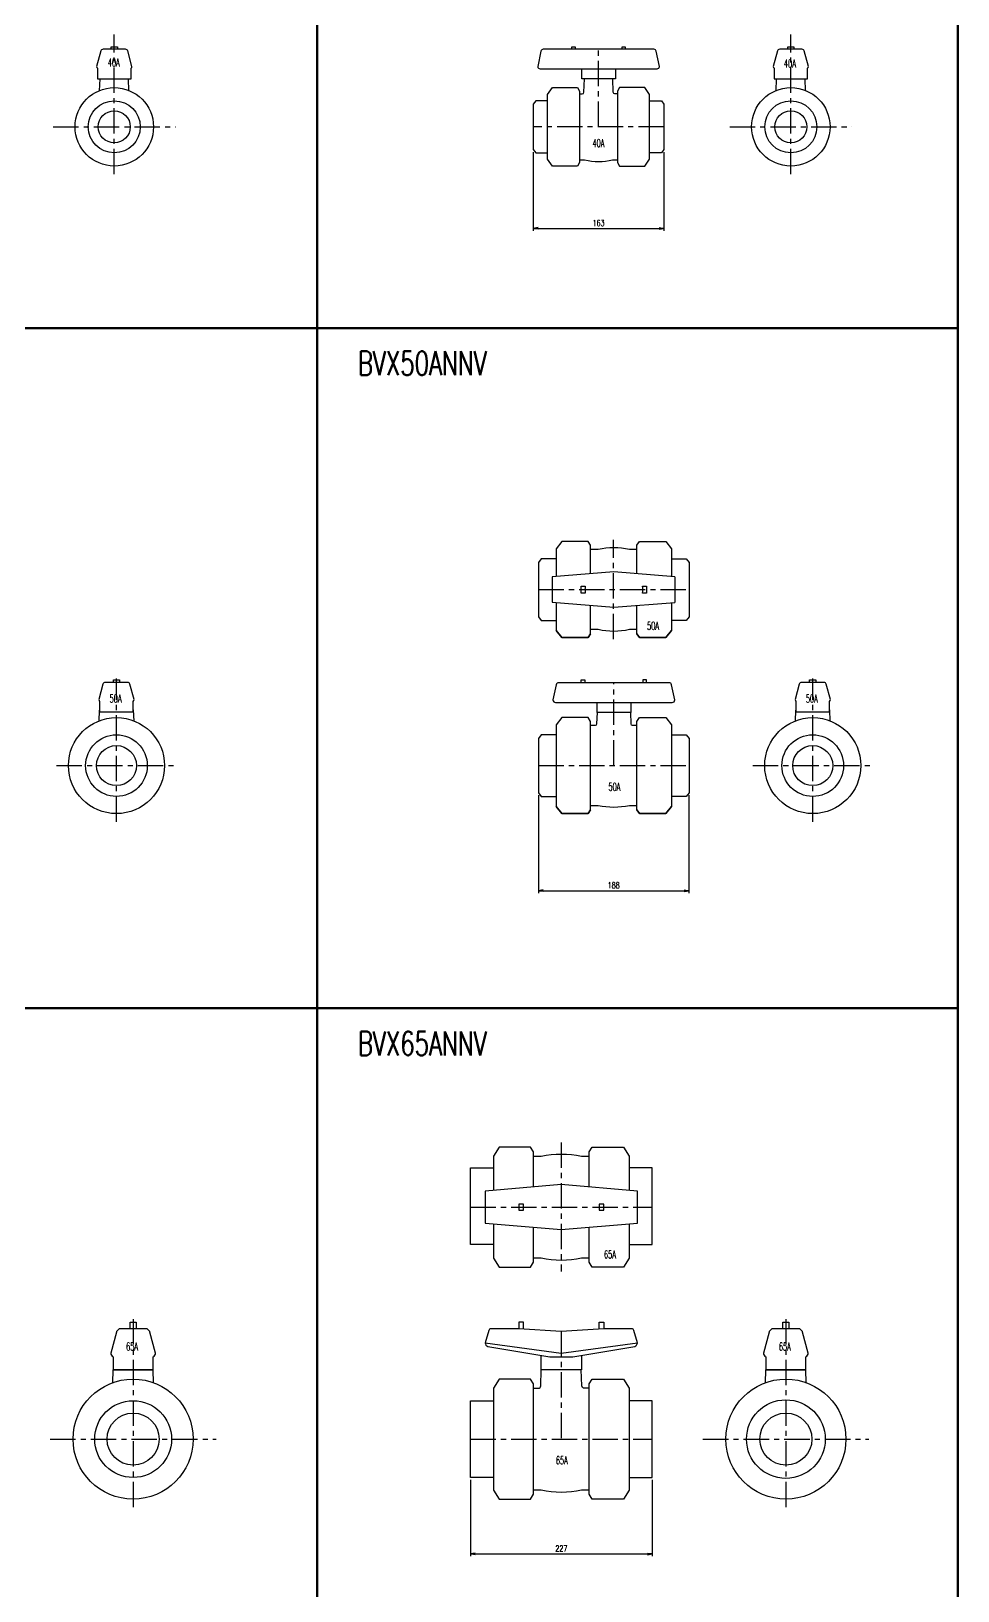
# Model space of a CAD drawing. Header units: millimetres. Extents: x 1711 to 90196, y -23291 to 8516.
# Drawn here: x 3014 to 4171, y -16782 to -14833 of the extents above; entities that cross this region are included whole.
import ezdxf

# ---------------------------------------------------------------- set-up
doc = ezdxf.new("R2010")
doc.units = ezdxf.units.MM
doc.header["$PDMODE"] = 35
doc.linetypes.add('CENTER', pattern=[50.8, 31.75, -6.35, 6.35, -6.35])
for name, color, linetype in [('CEN', 2, 'CENTER'), ('寸法', 2, 'Continuous'), ('配管-CVP', 4, 'Continuous')]:
    doc.layers.add(name, color=color, linetype=linetype)
doc.layers.add('line', color=153, linetype='Continuous', lineweight=50)
doc.styles.add('kpk', font='romans.shx', dxfattribs={"width": 0.7, "bigfont": 'extfont2.shx'})
doc.styles.get("Standard").update_dxf_attribs({"font": 'romans.shx', "bigfont": 'extfont.shx'})
doc.dimstyles.new('KPK-3', dxfattribs={"dimscale": 3, "dimtxt": 2.5, "dimasz": 2, "dimexe": 1, "dimexo": 1, "dimgap": 1, "dimtad": 3, "dimdec": 1, "dimdsep": 46, "dimtxsty": 'kpk', "dimblk": 'OPEN', "dimcen": 2.5, "dimclrd": 2, "dimclre": 2, "dimclrt": 4, "dimadec": 1, "dimazin": 2, "dimtfac": 1, "dimtdec": 1, "dimtmove": 0, "dimatfit": 2, "dimldrblk": 'OPEN', "dimfxl": 0, "dimlwd": -1, "dimlwe": -1, "dimarcsym": 0})

# ---------------------------------------------------------------- blocks, each defined once
blk = doc.blocks.new('_Open')
at = {"color": 0, "linetype": 'ByBlock', "lineweight": -2}
for p, q in [((-1, 0.17), (0, 0)), ((-1, -0.17), (0, 0)), ((0, 0), (-1, 0))]:
    blk.add_line(p, q, dxfattribs=at)
blk = doc.blocks.new('*D3335')
at = {"layer": 'Defpoints', "color": 0, "transparency": 16777216}
for p in [(3640.6, -14980.7), (3803.6, -14980.7), (3803.6, -15079.2)]:
    blk.add_point(p, dxfattribs=at)
at = {"layer": '寸法', "color": 2, "transparency": 16777216}
for p, q in [((3640.6, -14983.7), (3640.6, -15082.2)), ((3803.6, -14983.7), (3803.6, -15082.2)), ((3646.6, -15079.2), (3797.6, -15079.2))]:
    blk.add_line(p, q, dxfattribs=at)
at = {"layer": '寸法', "color": 2, "transparency": 16777216, "xscale": 6, "yscale": 6, "zscale": 6, "rotation": 180}
blk.add_blockref('_Open', (3640.6, -15079.2), dxfattribs=at)
at = {"layer": '寸法', "color": 2, "transparency": 16777216, "xscale": 6, "yscale": 6, "zscale": 6}
blk.add_blockref('_Open', (3803.6, -15079.2), dxfattribs=at)
at = {"layer": '寸法', "color": 4, "transparency": 16777216, "insert": (3722.1, -15072.4), "char_height": 7.5, "attachment_point": 5, "style": 'kpk', "bg_fill": 3, "box_fill_scale": 1.1, "bg_fill_color": 256, "bg_fill_true_color": 13158600, "bg_fill_transparency": 0}
blk.add_mtext('163', dxfattribs=at)
blk = doc.blocks.new('*D3336')
at = {"layer": 'Defpoints', "color": 0, "transparency": 16777216}
for p in [(3647, -15784.5), (3835, -15784.5), (3835, -15906.9)]:
    blk.add_point(p, dxfattribs=at)
at = {"layer": '寸法', "color": 2, "transparency": 16777216}
for p, q in [((3647, -15787.5), (3647, -15909.9)), ((3835, -15787.5), (3835, -15909.9)), ((3653, -15906.9), (3829, -15906.9))]:
    blk.add_line(p, q, dxfattribs=at)
at = {"layer": '寸法', "color": 2, "transparency": 16777216, "xscale": 6, "yscale": 6, "zscale": 6, "rotation": 180}
blk.add_blockref('_Open', (3647, -15906.9), dxfattribs=at)
at = {"layer": '寸法', "color": 2, "transparency": 16777216, "xscale": 6, "yscale": 6, "zscale": 6}
blk.add_blockref('_Open', (3835, -15906.9), dxfattribs=at)
at = {"layer": '寸法', "color": 4, "transparency": 16777216, "insert": (3741, -15900.1), "char_height": 7.5, "attachment_point": 5, "style": 'kpk', "bg_fill": 3, "box_fill_scale": 1.1, "bg_fill_color": 256, "bg_fill_true_color": 13158600, "bg_fill_transparency": 0}
blk.add_mtext('188', dxfattribs=at)
blk = doc.blocks.new('*D3337')
at = {"layer": 'Defpoints', "color": 0, "transparency": 16777216}
for p in [(3562.1, -16640.2), (3789.1, -16640.2), (3789.1, -16735.7)]:
    blk.add_point(p, dxfattribs=at)
at = {"layer": '寸法', "color": 2, "transparency": 16777216}
for p, q in [((3562.1, -16643.2), (3562.1, -16738.7)), ((3789.1, -16643.2), (3789.1, -16738.7)), ((3568.1, -16735.7), (3783.1, -16735.7))]:
    blk.add_line(p, q, dxfattribs=at)
at = {"layer": '寸法', "color": 2, "transparency": 16777216, "xscale": 6, "yscale": 6, "zscale": 6, "rotation": 180}
blk.add_blockref('_Open', (3562.1, -16735.7), dxfattribs=at)
at = {"layer": '寸法', "color": 2, "transparency": 16777216, "xscale": 6, "yscale": 6, "zscale": 6}
blk.add_blockref('_Open', (3789.1, -16735.7), dxfattribs=at)
at = {"layer": '寸法', "color": 4, "transparency": 16777216, "insert": (3675.6, -16728.9), "char_height": 7.5, "attachment_point": 5, "style": 'kpk', "bg_fill": 3, "box_fill_scale": 1.1, "bg_fill_color": 256, "bg_fill_true_color": 13158600, "bg_fill_transparency": 0}
blk.add_mtext('227', dxfattribs=at)
blk = doc.blocks.new('A$Cd67566da')
at = {"layer": 'line'}
for p, q in [((1660, -100), (1660, -6710)), ((0, -3510), (2460, -3510)), ((0, -4360), (2460, -4360))]:
    blk.add_line(p, q, dxfattribs=at)
blk.add_lwpolyline([(0, 0), (2460, 0), (2460, -6710), (0, -6710), (0, 0), (60, -160)], dxfattribs=at)
at = {"layer": 'line', "char_height": 30, "attachment_point": 4}
for s, insert in [('{\\W0.7;BVX50ANNV}', (1710.7, -3554.1)), ('{\\W0.7;BVX65ANNV}', (1710.7, -4404.1))]:
    blk.add_mtext(s, dxfattribs=dict(at, insert=insert))

msp = doc.modelspace()

# ---------------------------------------------------------------- linework, layer by layer
at = {"layer": 'CEN'}
for p, q in [((3117.2865, -15011.4998), (3117.2865, -14836.8998)), ((3962.1968, -15011.4998), (3962.1968, -14836.8998)), ((3722.0787, -14952.1977), (3722.0787, -14855.1977)), ((3040.9665, -14952.1977), (3193.6065, -14952.1977)), ((3803.5787, -14952.1977), (3640.5787, -14952.1977)), ((3885.8768, -14952.1977), (4038.5168, -14952.1977)), ((3740.6324, -15592.5459), (3740.6324, -15468.3459)), ((3647.0476, -15530.4459), (3835.0476, -15530.4459)), ((3120.0261, -15820.7556), (3120.0261, -15641.5818)), ((3741.0476, -15750.4889), (3741.0476, -15646.9889)), ((3989.5849, -15820.7556), (3989.5849, -15641.5818)), ((3045.1461, -15750.4889), (3194.9061, -15750.4889)), ((3647.0476, -15750.4889), (3835.0476, -15750.4889)), ((3914.7049, -15750.4889), (4064.4649, -15750.4889)), ((3675.5693, -16221.5269), (3675.5693, -16382.8869)), ((3562.0693, -16302.2069), (3789.0693, -16302.2069)), ((3140.8237, -16442.2399), (3140.8237, -16677.533)), ((3956.0059, -16442.2399), (3956.0059, -16677.533)), ((3675.5693, -16457.7403), (3675.5693, -16592.2069)), ((3037.2237, -16592.2069), (3244.4237, -16592.2069)), ((3562.0693, -16592.2069), (3789.0693, -16592.2069)), ((3852.4059, -16592.2069), (4059.6059, -16592.2069))]:
    msp.add_line(p, q, dxfattribs=at)
at = {"layer": '配管-CVP', "color": 0, "linetype": 'ByBlock'}
for p, q in [((3099.0315, -14907.1194), (3099.5521, -14892.1977)), ((3135.5415, -14907.1194), (3135.0209, -14892.1977)), ((3943.9418, -14907.1194), (3944.4624, -14892.1977)), ((3980.4518, -14907.1194), (3979.9311, -14892.1977)), ((3098.5458, -15694.7662), (3099.0261, -15681.015)), ((3141.0261, -15681.0054), (3141.5066, -15694.7662)), ((3968.1046, -15694.7662), (3968.5849, -15681.015)), ((4010.5849, -15681.0054), (4011.0654, -15694.7662)), ((3675.5693, -16457.7403), (3622.5693, -16454.2069)), ((3728.5693, -16454.2069), (3675.5693, -16457.7403)), ((3763.3053, -16454.2069), (3728.5693, -16454.2069)), ((3770.5693, -16471.7403), (3766.1902, -16456.3842)), ((3580.5693, -16471.7403), (3675.5693, -16484.7403)), ((3675.5693, -16484.7403), (3770.5693, -16471.7403)), ((3115.283, -16521.6897), (3115.8237, -16505.7403)), ((3930.4652, -16521.6897), (3931.0059, -16505.7403))]:
    msp.add_line(p, q, dxfattribs=at)
for points in [[(3113.3865, -14855.1977), (3113.3865, -14852.1977), (3121.1865, -14852.1977), (3121.1865, -14855.1977)], [(3688.6787, -14855.1977), (3688.6787, -14852.1977), (3692.6787, -14852.1977), (3692.6787, -14855.1977)], [(3751.4787, -14855.1977), (3751.4787, -14852.1977), (3755.4787, -14852.1977), (3755.4787, -14855.1977)], [(3958.2968, -14855.1977), (3958.2968, -14852.1977), (3966.0968, -14852.1977), (3966.0968, -14855.1977)], [(3743.0787, -14879.6977), (3743.0787, -14892.1977), (3701.0787, -14892.1977), (3701.0787, -14879.6977)], [(3658.3552, -14919.6977), (3643.5638, -14919.6977), (3640.5787, -14923.6977), (3640.5787, -14980.6977), (3643.5638, -14984.6977), (3658.3552, -14984.6977)], [(3785.8023, -14919.6977), (3800.5937, -14919.6977), (3803.5787, -14923.6977), (3803.5787, -14980.6977), (3800.5937, -14984.6977), (3785.8023, -14984.6977)], [(3712.0264, -15510.7902), (3712.0264, -15475.1889), (3709.0264, -15470.4889), (3676.0329, -15470.4889), (3669.0264, -15479.4889), (3669.0264, -15514.1849)], [(3770.0687, -15510.7698), (3770.0687, -15475.1889), (3773.0687, -15470.4889), (3806.0623, -15470.4889), (3813.0687, -15479.4889), (3813.0687, -15514.1645)], [(3668.7681, -15491.9889), (3650.4226, -15491.9889), (3647.0476, -15496.4889), (3647.0476, -15564.4889), (3650.4226, -15568.9889), (3668.7681, -15568.9889)], [(3813.327, -15491.9889), (3831.6726, -15491.9889), (3835.0476, -15496.4889), (3835.0476, -15564.4889), (3831.6726, -15568.9889), (3813.327, -15568.9889)], [(3817.1767, -15514.4889), (3741.1767, -15508.4889), (3664.088, -15514.5748), (3664.088, -15546.4029), (3741.1767, -15552.4889), (3817.1767, -15546.4889)], [(3817.1767, -15514.4889), (3817.1767, -15546.4889)], [(3669.0264, -15546.7928), (3669.0264, -15581.4889), (3676.0329, -15590.4889), (3709.0264, -15590.4889), (3676.0329, -15590.4889), (3669.0264, -15581.4889)], [(3712.0264, -15585.7389), (3709.0264, -15590.4889), (3712.0264, -15585.7389), (3712.0264, -15550.1875)], [(3770.0687, -15585.7389), (3773.0687, -15590.4889), (3770.0687, -15585.7389), (3770.0687, -15550.2079)], [(3813.0687, -15546.8132), (3813.0687, -15581.4889), (3806.0623, -15590.4889), (3773.0687, -15590.4889), (3806.0623, -15590.4889), (3813.0687, -15581.4889)], [(3116.1261, -15646.4889), (3116.1261, -15643.4889), (3123.9261, -15643.4889), (3123.9261, -15646.4889)], [(3700.2767, -15646.9889), (3700.2767, -15643.4889), (3705.0767, -15643.4889), (3705.0767, -15646.9889)], [(3782.0767, -15646.9889), (3782.0767, -15643.4889), (3777.2767, -15643.4889), (3777.2767, -15646.9889)], [(3985.6849, -15646.4889), (3985.6849, -15643.4889), (3993.4849, -15643.4889), (3993.4849, -15646.4889)], [(3762.1767, -15671.4889), (3762.1767, -15683.9889), (3720.1767, -15683.9889), (3720.1767, -15671.4889)], [(3712.0264, -15805.7389), (3709.0264, -15810.4889), (3712.0264, -15805.7389), (3712.0264, -15695.1889), (3709.0264, -15690.4889), (3676.0329, -15690.4889), (3669.0264, -15699.4889), (3669.0264, -15801.4889), (3676.0329, -15810.4889), (3709.0264, -15810.4889), (3676.0329, -15810.4889), (3669.0264, -15801.4889)], [(3770.0687, -15805.7389), (3773.0687, -15810.4889), (3770.0687, -15805.7389), (3770.0687, -15695.1889), (3773.0687, -15690.4889), (3806.0623, -15690.4889), (3813.0687, -15699.4889), (3813.0687, -15801.4889), (3806.0623, -15810.4889), (3773.0687, -15810.4889), (3806.0623, -15810.4889), (3813.0687, -15801.4889)], [(3668.7681, -15711.9889), (3650.4226, -15711.9889), (3647.0476, -15716.4889), (3647.0476, -15784.4889), (3650.4226, -15788.9889), (3668.7681, -15788.9889)], [(3813.327, -15711.9889), (3831.6726, -15711.9889), (3835.0476, -15716.4889), (3835.0476, -15784.4889), (3831.6726, -15788.9889), (3813.327, -15788.9889)], [(3640.9193, -16277.1248), (3640.9193, -16233.2694), (3636.9193, -16227.2069), (3597.9261, -16227.2069), (3590.9193, -16238.5183), (3590.9193, -16281.3353)], [(3710.2193, -16277.1248), (3710.2193, -16233.2694), (3714.2193, -16227.2069), (3753.2126, -16227.2069), (3760.2193, -16238.5183), (3760.2193, -16281.3353)], [(3590.9193, -16349.0879), (3562.0693, -16349.0879), (3562.0693, -16253.0879), (3590.9193, -16253.0879)], [(3760.2193, -16349.0879), (3789.0693, -16349.0879), (3789.0693, -16253.0879), (3760.2193, -16253.0879)], [(3590.9193, -16323.0785), (3590.9193, -16365.8955), (3597.9261, -16377.2069), (3636.9193, -16377.2069), (3640.9193, -16371.1444), (3640.9193, -16327.289)], [(3760.2193, -16323.0785), (3760.2193, -16365.8955), (3753.2126, -16377.2069), (3714.2193, -16377.2069), (3710.2193, -16371.1444), (3710.2193, -16327.289)], [(3722.9693, -16454.5803), (3722.9693, -16446.2069), (3728.5693, -16446.2069), (3728.5693, -16454.2069)], [(3700.5693, -16487.5297), (3700.5693, -16505.7403), (3650.5693, -16505.7403), (3650.5693, -16487.5297)], [(3166.3644, -16521.6897), (3165.8237, -16505.7403), (3115.8237, -16505.7403)], [(3981.5466, -16521.6897), (3981.0059, -16505.7403), (3931.0059, -16505.7403)], [(3590.9193, -16640.2069), (3562.0693, -16640.2069), (3562.0693, -16544.2069), (3590.9193, -16544.2069)], [(3760.2193, -16640.2069), (3789.0693, -16640.2069), (3789.0693, -16544.2069), (3760.2193, -16544.2069)]]:
    msp.add_lwpolyline(points, dxfattribs=at)
for points in [[(3134.1214, -14857.4212, 0.339454259), (3131.2236, -14855.1977), (3103.3494, -14855.1977, 0.339454259), (3100.4516, -14857.4212), (3095.2865, -14876.6977, 0.213421765), (3096.2865, -14878.9337), (3096.2865, -14892.1977), (3138.2865, -14892.1977), (3138.2865, -14878.9337, 0.213421765), (3139.2865, -14876.6977)], [(3649.0787, -14879.6977), (3795.0787, -14879.6977, 0.414213562), (3798.0787, -14876.6977), (3794.078, -14857.5831, 0.354995393), (3791.1416, -14855.1977), (3653.0158, -14855.1977, 0.354995393), (3650.0795, -14857.5831), (3646.0787, -14876.6977, 0.414213562)], [(3979.0317, -14857.4212, 0.339454259), (3976.1339, -14855.1977), (3948.2597, -14855.1977, 0.339454259), (3945.3619, -14857.4212), (3940.1968, -14876.6977, 0.213421765), (3941.1968, -14878.9337), (3941.1968, -14892.1977), (3983.1968, -14892.1977), (3983.1968, -14878.9337, 0.213421765), (3984.1968, -14876.6977)], [(3705.3459, -15526.0889, 0.061169857), (3705.3459, -15534.8889), (3700.5141, -15534.8889, -0.05394627), (3700.5141, -15526.0889)], [(3781.8394, -15534.8889), (3777.0076, -15534.8889, 0.061169857), (3777.0076, -15526.0889), (3781.8394, -15526.0889, -0.05394627)], [(3136.861, -15648.7124, 0.339454259), (3133.9632, -15646.4889), (3106.089, -15646.4889, 0.339454259), (3103.1912, -15648.7124), (3098.0261, -15667.9889, 0.213421765), (3099.0261, -15670.2249), (3099.0261, -15683.4889), (3141.0261, -15683.4889), (3141.0261, -15670.2249, 0.213421765), (3142.0261, -15667.9889)], [(3668.1767, -15671.4889), (3814.1767, -15671.4889, 0.414213562), (3817.1767, -15668.4889), (3813.176, -15649.3743, 0.354995393), (3810.2396, -15646.9889), (3672.1138, -15646.9889, 0.354995393), (3669.1775, -15649.3743), (3665.1767, -15668.4889, 0.414213562)], [(4006.4198, -15648.7124, 0.339454259), (4003.522, -15646.4889), (3975.6478, -15646.4889, 0.339454259), (3972.75, -15648.7124), (3967.5849, -15667.9889, 0.213421765), (3968.5849, -15670.2249), (3968.5849, -15683.4889), (4010.5849, -15683.4889), (4010.5849, -15670.2249, 0.213421765), (4011.5849, -15667.9889)]]:
    msp.add_lwpolyline(points, format="xyb", close=True, dxfattribs=at)
for points in [[(3664.4337, -15001.1977), (3658.3543, -14992.6977), (3658.3543, -14911.6977), (3664.4337, -14903.1977), (3695.7828, -14903.1977), (3698.3543, -14907.6977), (3698.3543, -14996.6977), (3695.7828, -15001.1977)], [(3779.7238, -15001.1977), (3785.8032, -14992.6977), (3785.8032, -14911.6977), (3779.7238, -14903.1977), (3748.3746, -14903.1977), (3745.8032, -14907.6977), (3745.8032, -14996.6977), (3748.3746, -15001.1977)], [(3770.5693, -16282.2069), (3675.5693, -16274.2069), (3580.5693, -16282.2069), (3580.5693, -16322.2069), (3675.5693, -16330.2069), (3770.5693, -16322.2069)], [(3622.5693, -16305.9569), (3628.1693, -16305.9569), (3628.1693, -16298.4569), (3622.5693, -16298.4569)], [(3728.5693, -16298.4569), (3722.9693, -16298.4569), (3722.9693, -16305.9569), (3728.5693, -16305.9569)], [(3144.5737, -16454.5769), (3137.0737, -16454.5769), (3137.0737, -16446.2069), (3144.5737, -16446.2069)], [(3959.7559, -16454.5769), (3952.2559, -16454.5769), (3952.2559, -16446.2069), (3959.7559, -16446.2069)], [(3590.9193, -16528.5183), (3590.9193, -16655.8955), (3597.9261, -16667.2069), (3636.9193, -16667.2069), (3640.9193, -16661.1444), (3640.9193, -16523.2694), (3636.9193, -16517.2069), (3597.9261, -16517.2069)], [(3760.2193, -16528.5183), (3760.2193, -16655.8955), (3753.2126, -16667.2069), (3714.2193, -16667.2069), (3710.2193, -16661.1444), (3710.2193, -16523.2694), (3714.2193, -16517.2069), (3753.2126, -16517.2069)]]:
    msp.add_lwpolyline(points, close=True, dxfattribs=at)
for points in [[(3698.3552, -14910.9227), (3701.7439, -14910.9227, 0.402655719), (3703.7423, -14909.0019), (3704.4293, -14892.1977)], [(3745.8023, -14910.9227), (3742.4136, -14910.9227, -0.402655719), (3740.4151, -14909.0019), (3739.7282, -14892.1977)], [(3698.3543, -14993.4727), (3704.5788, -14993.4727, 0.118295858), (3739.5778, -14993.4727), (3745.8032, -14993.4727)], [(3770.0687, -15480.3889), (3760.5481, -15480.3889, 0.109638397), (3721.5471, -15480.3889), (3712.0264, -15480.3889)], [(3770.0687, -15580.5889), (3760.5481, -15580.5889, -0.109638232), (3721.5471, -15580.5889), (3712.0264, -15580.5889)], [(3720.1767, -15683.9889), (3719.6881, -15698.4735, -0.401869182), (3717.6899, -15700.3889), (3712.0267, -15700.3889)], [(3770.0687, -15700.3889), (3764.6597, -15700.3889, -0.402423075), (3762.6613, -15698.4697), (3762.1767, -15683.9889)], [(3770.0687, -15800.5889), (3760.5481, -15800.5889, -0.109638232), (3721.5471, -15800.5889), (3712.0264, -15800.5889)], [(3640.9193, -16238.7069), (3650.5693, -16238.7069, -0.110011138), (3700.5693, -16238.7069), (3710.2193, -16238.7069)], [(3640.9193, -16365.7069), (3650.5693, -16365.7069, 0.110011138), (3700.5693, -16365.7069), (3710.2193, -16365.7069)], [(3628.1693, -16454.5803), (3628.1693, -16446.2069), (3622.5693, -16446.2069), (3622.5693, -16454.2069), (3587.8334, -16454.2069, 0.33499992), (3584.9484, -16456.3842), (3580.5693, -16471.7403, 0.320465053), (3583.9477, -16476.47), (3661.0648, -16489.3228), (3690.0739, -16489.3228), (3767.191, -16476.47, 0.320465053), (3770.5693, -16471.7403)], [(3137.0737, -16454.2069), (3124.5999, -16454.2069, 0.211177247), (3122.3811, -16455.1878), (3120.5487, -16457.2014, 0.119696562), (3119.8698, -16458.444), (3112.8237, -16484.7403, 0.298216627), (3115.8237, -16489.3228)], [(3115.8237, -16489.3228), (3115.8237, -16505.7403), (3165.8237, -16505.7403), (3165.8237, -16489.3228, 0.298216627), (3168.8237, -16484.7403), (3161.7777, -16458.444, 0.119696562), (3161.0987, -16457.2014), (3159.2663, -16455.1878, 0.211177247), (3157.0475, -16454.2069), (3144.5737, -16454.2069)], [(3952.2559, -16454.2069), (3939.7821, -16454.2069, 0.211177247), (3937.5633, -16455.1878), (3935.7309, -16457.2014, 0.119696562), (3935.052, -16458.444), (3928.0059, -16484.7403, 0.298216627), (3931.0059, -16489.3228), (3931.0059, -16505.7403)], [(3931.0059, -16505.7403), (3981.0059, -16505.7403), (3981.0059, -16489.3228, 0.298216627), (3984.0059, -16484.7403), (3976.9599, -16458.444, 0.119696562), (3976.2809, -16457.2014), (3974.4485, -16455.1878, 0.211177247), (3972.2297, -16454.2069), (3959.7559, -16454.2069)], [(3640.9193, -16528.7069), (3646.8866, -16528.7069, 0.404026213), (3649.8847, -16525.8116), (3650.5856, -16505.7403)], [(3710.2193, -16528.7069), (3704.2521, -16528.7069, -0.404026213), (3701.254, -16525.8116), (3700.553, -16505.7403)], [(3640.9193, -16655.7069), (3650.5693, -16655.7069, 0.110011138), (3700.5693, -16655.7069), (3710.2193, -16655.7069)]]:
    msp.add_lwpolyline(points, format="xyb", dxfattribs=at)
for centre, radius in [((3117.2865, -14952.1977), 49), ((3962.1968, -14952.1977), 49), ((3117.2865, -14952.1977), 32.5), ((3962.1968, -14952.1977), 32.5), ((3117.2865, -14952.1977), 20), ((3962.1968, -14952.1977), 20), ((3120.0261, -15750.4889), 60), ((3989.5849, -15750.4889), 60), ((3120.0261, -15750.4889), 38.5), ((3120.0261, -15750.4889), 25), ((3989.5849, -15750.4889), 38.5), ((3989.5849, -15750.4889), 25), ((3140.8237, -16592.2069), 75), ((3956.0059, -16592.2069), 75), ((3140.8237, -16592.2069), 48), ((3956.0059, -16592.2069), 49.119), ((3140.8237, -16592.2069), 32.5), ((3956.0059, -16592.2069), 32.5)]:
    msp.add_circle(centre, radius, dxfattribs=at)
msp.add_arc((3763.3053, -16457.2069), 3, 15.9166185, 90, dxfattribs=at)

# ---------------------------------------------------------------- texts
at = {"layer": 'Defpoints', "color": 6, "linetype": 'ByBlock', "style": 'kpk', "width": 0.6}
for s, p in [('40A', (3109.242, -14876.9273)), ('40A', (3953.6253, -14878.1565)), ('40A', (3714.5902, -14977.4241)), ('50A', (3782.6392, -15580.7897)), ('50A', (3111.4547, -15671.7041)), ('50A', (3981.0135, -15671.7041)), ('50A', (3734.4164, -15781.9442)), ('65A', (3728.8691, -16366.3107)), ('65A', (3132.1094, -16481.4679)), ('65A', (3947.2916, -16481.4679)), ('65A', (3668.7953, -16623.6622))]:
    msp.add_text(s, height=10, dxfattribs=at).set_placement(p)

# ---------------------------------------------------------------- next in the draw order: dimensions: what is measured, and where the dimension line sits
at = {"layer": '寸法'}
for base, p1, p2, picture, middle in [((3803.5787, -15079.1679), (3640.5787, -14980.6977), (3803.5787, -14980.6977), '*D3335', (3722.0787, -15072.4179)), ((3835.0476, -15906.8787), (3647.0476, -15784.4889), (3835.0476, -15784.4889), '*D3336', (3741.0476, -15900.1287)), ((3789.0693, -16735.6843), (3562.0693, -16640.2069), (3789.0693, -16640.2069), '*D3337', (3675.5693, -16728.9343))]:
    dim = msp.add_linear_dim(base=base, p1=p1, p2=p2, dimstyle='KPK-3', dxfattribs=at)
    dim.commit()
    dim.dimension.update_dxf_attribs({"geometry": picture, "text_midpoint": middle})

# ---------------------------------------------------------------- next in the draw order: block references
at = {"layer": 'line', "linetype": 'ByBlock'}
msp.add_blockref('A$Cd67566da', (1710.6922, -11693.6234), dxfattribs=at)

doc.saveas('drawing.dxf')
